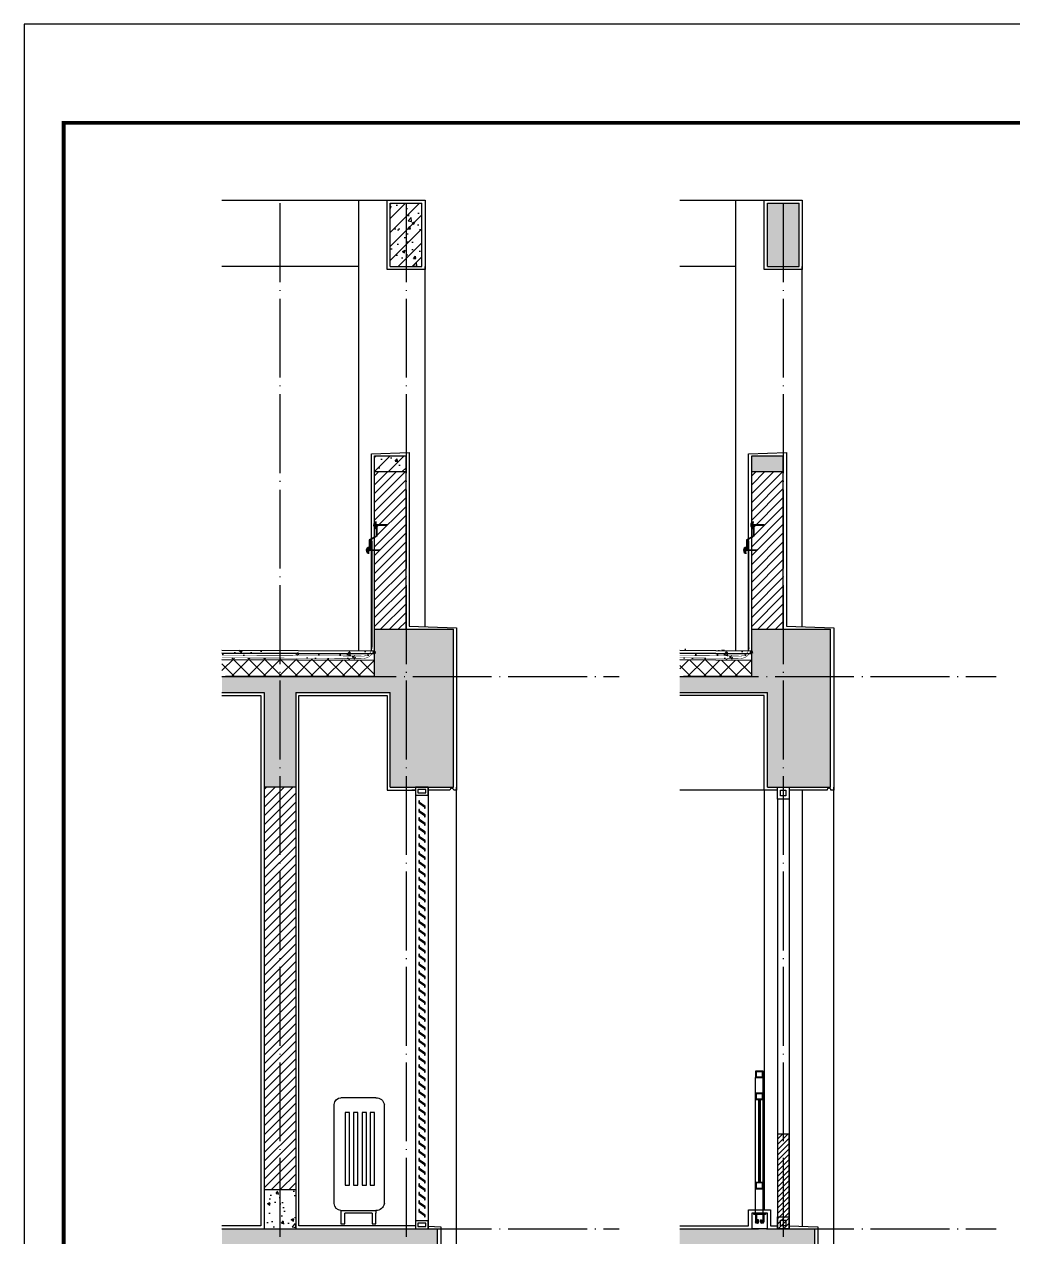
# Model space of a CAD drawing. Extents: x 5412679 to 5683609, y 301830 to 763830.
# Drawn here: x 5673109 to 5679376, y 342303 to 349988 of the extents above; entities that cross this region are included whole.
import ezdxf

# ---------------------------------------------------------------- set-up
doc = ezdxf.new("R2010")
doc.units = 0
doc.header["$LTSCALE"] = 1000
doc.header["$MEASUREMENT"] = 0
doc.linetypes.add('DASH', pattern=[0.35, 0.25, -0.1])
doc.linetypes.add('DOTE', pattern=[2.42, 2, -0.2, 0.02, -0.2])
for name, color, linetype in [('$dl$', 255, 'Continuous'), ('DOTE', 252, 'DOTE'), ('PUB_HATCH', 8, 'Continuous'), ('PUB_TITLE', 4, 'Continuous'), ('TC', 252, 'Continuous'), ('WALL', 30, 'Continuous'), ('WINDOW', 4, 'Continuous'), ('灰度', 8, 'Continuous'), ('玻璃', 155, 'Continuous'), ('空调', 21, 'Continuous')]:
    doc.layers.add(name, color=color, linetype=linetype)
pattern_1 = [(50, (-2774884.2, -2382190.26), (179.3150457, -15.6880337), [18.75, -206.25]), (355, (-2774884.2, -2382190.26), (-34.6878334, 188.0480334), [15, -165]), (100.4514, (-2774869.26, -2382191.57), (144.6273454, 172.3598855), [15.9350475, -175.285528]), (46.1842, (-2774884.2, -2382140.26), (266.810262, -41.3797536), [28.125, -309.375]), (96.6356, (-2774861.97, -2382143.7), (233.6656764, 243.529468), [23.902572, -262.92825]), (351.1842, (-2774884.2, -2382140.26), (233.665486, 243.52965), [22.5, -247.5]), (21, (-2774859.2, -2382152.76), (149.226763, -100.6547227), [18.75, -206.25]), (326, (-2774859.2, -2382152.76), (60.828833, 181.2875113), [15, -165]), (71.4514, (-2774846.77, -2382161.15), (210.055657, 80.6326242), [15.9350475, -175.285528]), (37.5, (-2774884.2, -2382190.26), (3.03996383, 83.22346346), [0, -163, 0, -167.5, 0, -165.625]), (7.5, (-2774884.2, -2382190.26), (65.7673844, 98.602928), [0, -95.5, 0, -159.25, 0, -63.125]), (327.5, (-2774939.95, -2382190.26), (133.45560904, -5.63871793), [0, -62.5, 0, -195, 0, -258.75]), (317.5, (-2774964.95, -2382190.26), (145.7965423, 25.0262456), [0, -81.25, 0, -129.5, 0, -183.75])]
pattern_2 = [(50, (-2777275.45, -2382190.26), (179.3150457, -15.6880337), [18.75, -206.25]), (355, (-2777275.45, -2382190.26), (-34.6878334, 188.0480334), [15, -165]), (100.4514, (-2777260.51, -2382191.57), (144.6273454, 172.3598855), [15.9350475, -175.285528]), (46.1842, (-2777275.45, -2382140.26), (266.810262, -41.3797536), [28.125, -309.375]), (96.6356, (-2777253.22, -2382143.7), (233.6656764, 243.529468), [23.902572, -262.92825]), (351.1842, (-2777275.45, -2382140.26), (233.665486, 243.52965), [22.5, -247.5]), (21, (-2777250.45, -2382152.76), (149.226763, -100.6547227), [18.75, -206.25]), (326, (-2777250.45, -2382152.76), (60.828833, 181.2875113), [15, -165]), (71.4514, (-2777238.02, -2382161.15), (210.055657, 80.6326242), [15.9350475, -175.285528]), (37.5, (-2777275.45, -2382190.26), (3.03996383, 83.22346346), [0, -163, 0, -167.5, 0, -165.625]), (7.5, (-2777275.45, -2382190.26), (65.7673844, 98.602928), [0, -95.5, 0, -159.25, 0, -63.125]), (327.5, (-2777331.2, -2382190.26), (133.45560904, -5.63871793), [0, -62.5, 0, -195, 0, -258.75]), (317.5, (-2777356.2, -2382190.26), (145.7965423, 25.0262456), [0, -81.25, 0, -129.5, 0, -183.75])]

# ---------------------------------------------------------------- blocks, each defined once
blk = doc.blocks.new('A$C54623EB6')
at = {"layer": '$dl$'}
h = blk.add_hatch(dxfattribs=at)
h.set_pattern_fill('ANSI32', color=256, scale=100, style=0)
h.set_pattern_definition([(45, (-3017599.79, -236901.52), (-26.5165043, 26.5165043), []), (45, (-3017582.112, -236901.52), (-26.5165043, 26.5165043), [])])
h.paths.add_polyline_path([(0, 264), (0, 224), (300, 224), (300, 264)])
h = blk.add_hatch(color=256, dxfattribs=at)
h.paths.add_polyline_path([(254, 224), (229, 224), (229, 40, -1), (199, 40), (199, 91), (174, 91), (174, 40, 1), (254, 40)])
h.paths.add_polyline_path([(71, 224), (46, 224), (46, 40, 1), (126, 40), (126, 91), (101, 91), (101, 40, -1), (71, 40)])
for p, q in [((46, 224), (46, 40)), ((71, 224), (71, 40)), ((101, 91), (101, 40)), ((126, 91), (101, 91)), ((126, 91), (126, 40)), ((174, 91), (174, 40)), ((174, 91), (199, 91)), ((199, 91), (199, 40)), ((229, 224), (229, 40)), ((254, 224), (254, 40))]:
    blk.add_line(p, q, dxfattribs=at)
blk.add_lwpolyline([(0, 264), (0, 224), (300, 224), (300, 264), (0, 264)], dxfattribs=at)
for centre, radius in [((86, 40), 40), ((86, 40), 15), ((214, 40), 40), ((214, 40), 15)]:
    blk.add_arc(centre, radius, 180, 0, dxfattribs=at)
blk = doc.blocks.new('Y3Y3Y')
at = {"layer": '$dl$'}
for p, q in [((2708166.7, 257406.7, -6.9), (2708216.7, 257406.7, -6.9)), ((2708166.7, 257366.7, -6.9), (2708216.7, 257366.7, -6.9)), ((2708166.7, 256506.7, -6.9), (2708166.7, 257366.7, -6.9)), ((2708216.7, 256506.7, -6.9), (2708216.7, 257366.7, -6.9)), ((2708186.7, 257266.7, -6.9), (2708196.7, 257266.7, -6.9)), ((2708186.7, 257226.7, -6.9), (2708186.7, 256701.5, -6.9)), ((2708191.7, 257226.7, -6.9), (2708191.7, 256701.5, -6.9)), ((2708196.7, 257226.7, -6.9), (2708196.7, 256701.5, -6.9)), ((2708196.7, 256661.5, -6.9), (2708186.7, 256661.5, -6.9))]:
    blk.add_line(p, q, dxfattribs=at)
at = {"layer": '$dl$', "elevation": -6.9}
for points in [[(2708166.7, 257366.7), (2708166.7, 257406.7), (2708216.7, 257406.7), (2708216.7, 257366.7), (2708166.7, 257366.7)], [(2708166.7, 257226.7), (2708166.7, 257266.7), (2708216.7, 257266.7), (2708216.7, 257226.7), (2708166.7, 257226.7)], [(2708166.7, 256661.5), (2708166.7, 256701.5), (2708216.7, 256701.5), (2708216.7, 256661.5), (2708166.7, 256661.5)]]:
    blk.add_lwpolyline(points, dxfattribs=at)
for points in [[(2708170.7, 257370.7), (2708170.7, 257402.7), (2708212.7, 257402.7), (2708212.7, 257370.7)], [(2708170.7, 257230.7), (2708170.7, 257262.7), (2708212.7, 257262.7), (2708212.7, 257230.7)], [(2708170.7, 256665.5), (2708170.7, 256697.5), (2708212.7, 256697.5), (2708212.7, 256665.5)]]:
    blk.add_lwpolyline(points, close=True, dxfattribs=at)
at = {"layer": '$dl$', "xscale": 0.25, "yscale": 0.25, "zscale": 0.25}
blk.add_blockref('A$C54623EB6', (2708152.5, 256440.8, -6.9), dxfattribs=at)
blk = doc.blocks.new('A$C44192530')
at = {"layer": '空调'}
for p, q in [((53.4, 800), (275, 800)), ((0, 480), (0, 756.8)), ((318.1, 480), (318.1, 756.8)), ((0, 128.5), (0, 480)), ((318.1, 128.5), (318.1, 480)), ((53.4, 85.3), (53.4, 67.3)), ((275, 85.3), (53.4, 85.3)), ((275, 85.3), (275, 67.3)), ((77.6, 67.3), (250.7, 67.3))]:
    blk.add_line(p, q, dxfattribs=at)
for points in [[(62.2, 480), (62.2, 705.6), (89, 705.6)], [(89, 705.6), (89, 480)], [(114, 480), (114, 705.6), (140.8, 705.6), (140.8, 480)], [(167.8, 480), (167.8, 705.6), (194.7, 705.6), (194.7, 480)], [(221.7, 480), (221.7, 705.6), (248.5, 705.6), (248.5, 480)], [(89, 480), (89, 245.4), (62.2, 245.4), (62.2, 480)], [(140.8, 480), (140.8, 245.4), (114, 245.4), (114, 480)], [(194.7, 480), (194.7, 245.4), (167.8, 245.4), (167.8, 480)], [(248.5, 480), (248.5, 245.4), (221.7, 245.4), (221.7, 480)], [(77.6, 67.3), (77.6, 0), (53.4, 0), (53.4, 67.3)], [(275, 67.3), (275.1, 0), (250.8, 0), (250.7, 67.3)]]:
    blk.add_lwpolyline(points, dxfattribs=at)
for centre, radius, start, end in [((52, 747.1), 52.9, 88.52093, 169.41329), ((275, 756.8), 43.2, 0, 90), ((52, 138.2), 52.9, 190.58671, 271.47907), ((275, 128.5), 43.2, 270, 0)]:
    blk.add_arc(centre, radius, start, end, dxfattribs=at)

msp = doc.modelspace()

# ---------------------------------------------------------------- hatches: boundary and pattern name
for points in [[(5675342.5, 346832.5), (5675342.5, 346793.9, -1)], [(5677733.7, 346832.5), (5677733.7, 346793.9, -1)], [(5675296.5, 346673.4), (5675296.5, 346634.8, -1)], [(5677687.8, 346673.4), (5677687.8, 346634.8, -1)]]:
    msp.add_hatch(color=256).paths.add_polyline_path(points)
h = msp.add_hatch(color=256)
h.paths.add_polyline_path([(5675360.6, 346812.7), (5675360.6, 346816.7), (5675405.6, 346816.7), (5675409.5, 346814.7), (5675405.6, 346812.7)])
h.paths.add_polyline_path([(5675342.4, 346812.7), (5675342.4, 346816.7), (5675360.6, 346816.7), (5675360.6, 346812.7)])
h = msp.add_hatch(color=256)
h.paths.add_polyline_path([(5677751.9, 346812.7), (5677751.9, 346816.7), (5677796.8, 346816.7), (5677800.8, 346814.7), (5677796.8, 346812.7)])
h.paths.add_polyline_path([(5677733.7, 346812.7), (5677733.7, 346816.7), (5677751.9, 346816.7), (5677751.9, 346812.7)])
h = msp.add_hatch(color=256)
h.paths.add_polyline_path([(5675314.7, 346653.6), (5675314.7, 346657.6), (5675359.7, 346657.6), (5675363.6, 346655.6), (5675359.7, 346653.6)])
h.paths.add_polyline_path([(5675296.5, 346653.6), (5675296.5, 346657.6), (5675314.7, 346657.6), (5675314.7, 346653.6)])
h = msp.add_hatch(color=256)
h.paths.add_polyline_path([(5677706, 346653.6), (5677706, 346657.6), (5677750.9, 346657.6), (5677754.9, 346655.6), (5677750.9, 346653.6)])
h.paths.add_polyline_path([(5677687.8, 346653.6), (5677687.8, 346657.6), (5677706, 346657.6), (5677706, 346653.6)])
at = {"linetype": 'ByBlock'}
h = msp.add_hatch(dxfattribs=at)
h.set_pattern_fill('ANSI31', color=8, scale=15, style=0)
h.set_pattern_definition([(45, (50261.5, -66510.125), (-16.83798023, 16.83798023), [])])
h.paths.add_polyline_path([(5677884, 342352.9), (5677958, 342352.9), (5677958, 342952.9), (5677884, 342952.9)])
at = {"layer": 'PUB_HATCH'}
h = msp.add_hatch(dxfattribs=at)
h.set_pattern_fill('混凝土', color=256, scale=25, style=0)
h.set_pattern_definition([(50, (56172.75, -66510.12), (179.3150457, -15.6880337), [18.75, -206.25]), (355, (56172.75, -66510.12), (-34.6878334, 188.0480334), [15, -165]), (100.4514, (56187.7, -66511.43), (144.6273454, 172.3598855), [15.9350475, -175.285528]), (46.1842, (56172.75, -66460.12), (266.810262, -41.379754), [28.125, -309.375]), (96.6356, (56194.98, -66463.57), (233.665676, 243.529468), [23.902572, -262.92825]), (351.1842, (56172.75, -66460.12), (233.665486, 243.52965), [22.5, -247.5]), (21, (56197.75, -66472.62), (149.226763, -100.6547227), [18.75, -206.25]), (326, (56197.75, -66472.62), (60.828833, 181.287511), [15, -165]), (71.4514, (56210.19, -66481.01), (210.055657, 80.632624), [15.9350475, -175.285528]), (37.5, (56172.75, -66510.125), (3.0399638, 83.22346346), [0, -163, 0, -167.5, 0, -165.625]), (7.5, (56172.75, -66510.125), (65.7673844, 98.602928), [0, -95.5, 0, -159.25, 0, -63.125]), (327.5, (56117, -66510.125), (133.45560904, -5.6387179), [0, -62.5, 0, -195, 0, -258.75]), (317.5, (56092, -66510.12), (145.7965423, 25.0262456), [0, -81.25, 0, -129.5, 0, -183.75])])
h.paths.add_polyline_path([(5674829.8, 342602.9), (5674629.8, 342602.9), (5674629.8, 342352.9), (5674829.8, 342352.9)])
h.paths.add_polyline_path([(5674829.8, 339102.9), (5674629.8, 339102.9), (5674629.8, 338852.9), (5674829.8, 338852.9)])
at = {"layer": '灰度'}
h = msp.add_hatch(dxfattribs=at)
h.set_pattern_fill('钢筋混凝土,_O', color=256, scale=25)
h.set_pattern_definition([(45, (5675542.25, 348691.875), (-44.1942, 44.1942), []), (50, (5675542.25, 348691.88), (179.315, -15.688), [18.75, -206.25]), (355, (5675542.25, 348691.88), (-34.688, 188.048), [15, -165]), (100.451, (5675557.2, 348690.57), (144.627, 172.36), [15.935, -175.286]), (46.184, (5675542.25, 348741.88), (266.81, -41.38), [28.125, -309.375]), (96.636, (5675564.48, 348738.43), (233.666, 243.53), [23.903, -262.93]), (351.184, (5675542.25, 348741.88), (233.665, 243.53), [22.5, -247.5]), (21, (5675567.25, 348729.38), (149.227, -100.655), [18.75, -206.25]), (326, (5675567.25, 348729.38), (60.829, 181.288), [15, -165]), (71.451, (5675579.69, 348720.99), (210.056, 80.633), [15.935, -175.286]), (37.5, (5675542.25, 348691.875), (3.04, 83.2235), [0, -163, 0, -167.5, 0, -165.625]), (7.5, (5675542.25, 348691.875), (65.7674, 98.603), [0, -95.5, 0, -159.25, 0, -63.125]), (327.5, (5675486.5, 348691.875), (133.4556, -5.6387), [0, -62.5, 0, -195, 0, -258.75]), (317.5, (5675461.5, 348691.88), (145.7965, 25.026), [0, -81.25, 0, -129.5, 0, -183.75])])
h.paths.add_polyline_path([(5675629.8, 348852.9), (5675429.8, 348852.9), (5675429.8, 348452.9), (5675629.8, 348452.9)])
h.paths.add_polyline_path([(5675529.8, 347252.9), (5675329.7, 347252.9), (5675329.7, 347152.9), (5675529.8, 347152.9)])
h = msp.add_hatch(dxfattribs=at)
h.set_pattern_fill('钢筋混凝土,_O', color=256, scale=25)
h.set_pattern_definition([(45, (50261.5, -66510.125), (-44.1941738, 44.1941738), []), (50, (50261.5, -66510.12), (179.3150457, -15.6880337), [18.75, -206.25]), (355, (50261.5, -66510.12), (-34.6878334, 188.0480334), [15, -165]), (100.4514, (50276.44, -66511.43), (144.6273454, 172.3598855), [15.9350475, -175.285528]), (46.1842, (50261.5, -66460.12), (266.810262, -41.379754), [28.125, -309.375]), (96.6356, (50283.73, -66463.57), (233.665676, 243.529468), [23.902572, -262.92825]), (351.1842, (50261.5, -66460.12), (233.665486, 243.52965), [22.5, -247.5]), (21, (50286.5, -66472.62), (149.226763, -100.6547227), [18.75, -206.25]), (326, (50286.5, -66472.62), (60.828833, 181.287511), [15, -165]), (71.4514, (50298.94, -66481.01), (210.055657, 80.632624), [15.9350475, -175.285528]), (37.5, (50261.5, -66510.125), (3.0399638, 83.22346346), [0, -163, 0, -167.5, 0, -165.625]), (7.5, (50261.5, -66510.125), (65.7673844, 98.602928), [0, -95.5, 0, -159.25, 0, -63.125]), (327.5, (50205.75, -66510.125), (133.45560904, -5.6387179), [0, -62.5, 0, -195, 0, -258.75]), (317.5, (50180.75, -66510.12), (145.7965423, 25.0262456), [0, -81.25, 0, -129.5, 0, -183.75])])
h.paths.add_polyline_path([(5677921, 347252.9), (5677721, 347252.9), (5677721, 347152.9), (5677921, 347152.9)])
h.paths.add_polyline_path([(5678021, 348852.9), (5677821, 348852.9), (5677821, 348452.9), (5678021, 348452.9)])
h.paths.add_polyline_path([(5677264.5, 345852.9), (5677264.5, 345752.9), (5677821, 345752.9), (5677821, 345152.9), (5678221, 345152.9), (5678221, 346152.9), (5677721, 346152.9), (5677721, 345852.9)])
h.paths.add_polyline_path([(5678121, 342352.9), (5677264.5, 342352.9), (5677264.5, 342252.9), (5677821, 342252.9), (5677821, 341652.9), (5678121, 341652.9)])
h.paths.add_polyline_path([(5678221, 338852.9), (5677264.5, 338852.9), (5677264.5, 338752.9), (5677821, 338752.9), (5677821, 338152.9), (5678221, 338152.9)])
h = msp.add_hatch(dxfattribs=at)
h.set_pattern_fill('ANSI31,_O', color=256, scale=25)
h.set_pattern_definition([(45, (47870.25, -66510.125), (-28.06330038, 28.06330038), [])])
h.paths.add_polyline_path([(5675329.7, 347152.9), (5675529.8, 347152.9), (5675529.8, 346152.9), (5675329.7, 346152.9)])
h = msp.add_hatch(dxfattribs=at)
h.set_pattern_fill('ANSI31,_O', color=256, scale=25)
h.set_pattern_definition([(45, (50261.5, -66510.125), (-28.06330038, 28.06330038), [])])
h.paths.add_polyline_path([(5677721, 347152.9), (5677921, 347152.9), (5677921, 346152.9), (5677721, 346152.9)])
h = msp.add_hatch(dxfattribs=at)
h.set_pattern_fill('钢筋混凝土,_O', color=256, scale=25)
h.set_pattern_definition([(45, (56172.75, -66510.125), (-44.1941738, 44.1941738), []), (50, (56172.75, -66510.12), (179.3150457, -15.6880337), [18.75, -206.25]), (355, (56172.75, -66510.12), (-34.6878334, 188.0480334), [15, -165]), (100.4514, (56187.7, -66511.43), (144.6273454, 172.3598855), [15.9350475, -175.285528]), (46.1842, (56172.75, -66460.12), (266.810262, -41.379754), [28.125, -309.375]), (96.6356, (56194.98, -66463.57), (233.665676, 243.529468), [23.902572, -262.92825]), (351.1842, (56172.75, -66460.12), (233.665486, 243.52965), [22.5, -247.5]), (21, (56197.75, -66472.62), (149.226763, -100.6547227), [18.75, -206.25]), (326, (56197.75, -66472.62), (60.828833, 181.287511), [15, -165]), (71.4514, (56210.19, -66481.01), (210.055657, 80.632624), [15.9350475, -175.285528]), (37.5, (56172.75, -66510.125), (3.0399638, 83.22346346), [0, -163, 0, -167.5, 0, -165.625]), (7.5, (56172.75, -66510.125), (65.7673844, 98.602928), [0, -95.5, 0, -159.25, 0, -63.125]), (327.5, (56117, -66510.125), (133.45560904, -5.6387179), [0, -62.5, 0, -195, 0, -258.75]), (317.5, (56092, -66510.12), (145.7965423, 25.0262456), [0, -81.25, 0, -129.5, 0, -183.75])])
h.paths.add_polyline_path([(5675829.8, 346152.9), (5675330.6, 346152.9), (5675330.6, 346041.5), (5675329.7, 345852.9), (5674385, 345852.9), (5674361.8, 345852.9), (5674361.8, 345752.9), (5674629.8, 345752.9), (5674629.8, 345152.9), (5674829.8, 345152.9), (5674829.8, 345752.9), (5675429.8, 345752.9), (5675429.8, 345152.9), (5675829.8, 345152.9)])
h.paths.add_polyline_path([(5675729.8, 342352.9), (5674361.8, 342352.9), (5674361.8, 342252.9), (5674629.8, 342252.9), (5674629.8, 341652.9), (5674829.8, 341652.9), (5674829.8, 342252.9), (5675429.8, 342252.9), (5675429.8, 341652.9), (5675729.8, 341652.9)])
h.paths.add_polyline_path([(5675829.8, 338852.9), (5675429.8, 338852.9), (5674361.8, 338852.9), (5674361.8, 338752.9), (5674629.8, 338752.9), (5674629.8, 338152.9), (5674829.8, 338152.9), (5674829.8, 338752.9), (5675429.8, 338752.9), (5675429.8, 338152.9), (5675829.8, 338152.9)])
h = msp.add_hatch(dxfattribs=at)
h.set_pattern_fill('混凝土', color=256, scale=25, style=0)
h.set_pattern_definition(pattern_2)
h.paths.add_polyline_path([(5674361.8, 346021), (5674361.8, 345987.1), (5675360.6, 345996.1), (5675360.6, 346016.1)])
h = msp.add_hatch(dxfattribs=at)
h.set_pattern_fill('混凝土', color=256, scale=25, style=0)
h.set_pattern_definition(pattern_2)
h.paths.add_polyline_path([(5674896.5, 346007.2), (5674896.5, 345960.3), (5675329.7, 345956.3), (5675329.7, 345996.1)])
h = msp.add_hatch(dxfattribs=at)
h.set_pattern_fill('混凝土', color=256, scale=25, style=0)
h.set_pattern_definition(pattern_1)
h.paths.add_polyline_path([(5677287.7, 346030), (5677287.7, 346010), (5677751.9, 345996.1), (5677751.9, 346016.1)])
h = msp.add_hatch(dxfattribs=at)
h.set_pattern_fill('混凝土', color=256, scale=25, style=0)
h.set_pattern_definition(pattern_1)
h.paths.add_polyline_path([(5677287.7, 346007.2), (5677287.7, 345960.3), (5677721, 345956.3), (5677721, 345996.1)])
h = msp.add_hatch(dxfattribs=at)
h.set_pattern_fill('多孔材料', color=256, scale=25, style=0)
h.set_pattern_definition([(45, (-2777225.45, -2382190.26), (-50.0000508, 50.0000508), []), (135, (-2777225.45, -2382190.26), (-50.0000508, -50.0000508), [])])
h.paths.add_polyline_path([(5674361.8, 345972.1), (5674361.8, 345852.9), (5675329.7, 345852.9), (5675329.7, 345956)])
h = msp.add_hatch(dxfattribs=at)
h.set_pattern_fill('多孔材料', color=256, scale=25, style=0)
h.set_pattern_definition([(45, (-2774834.2, -2382190.26), (-50.0000508, 50.0000508), []), (135, (-2774834.2, -2382190.26), (-50.0000508, -50.0000508), [])])
h.paths.add_polyline_path([(5677264.5, 345960.7), (5677264.5, 345852.9), (5677721, 345852.9), (5677721, 345956)])
h = msp.add_hatch(dxfattribs=at)
h.set_pattern_fill('ANSI31,_O', color=256, scale=25)
h.set_pattern_definition([(45, (56172.75, -66510.125), (-28.06330038, 28.06330038), [])])
h.paths.add_polyline_path([(5674629.8, 342602.9), (5674829.8, 342602.9), (5674829.8, 345152.9), (5674629.8, 345152.9)])
h.paths.add_polyline_path([(5674629.8, 339102.9), (5674829.8, 339102.9), (5674829.8, 341652.9), (5674629.8, 341652.9)])

# ---------------------------------------------------------------- linework, layer by layer
at = {"layer": '$dl$'}
for p, q in [((5675342.4, 346812.7), (5675342.4, 346816.7)), ((5675405.6, 346816.7), (5675409.5, 346814.7)), ((5675409.5, 346814.7), (5675405.6, 346812.7)), ((5677733.7, 346812.7), (5677733.7, 346816.7)), ((5677796.8, 346816.7), (5677800.8, 346814.7)), ((5677800.8, 346814.7), (5677796.8, 346812.7)), ((5675296.5, 346653.6), (5675296.5, 346657.6)), ((5675359.7, 346657.6), (5675363.6, 346655.6)), ((5675363.6, 346655.6), (5675359.7, 346653.6)), ((5677687.8, 346653.6), (5677687.8, 346657.6)), ((5677750.9, 346657.6), (5677754.9, 346655.6)), ((5677754.9, 346655.6), (5677750.9, 346653.6)), ((5675589.8, 345152.9), (5675589.8, 342352.9)), ((5675669.8, 345152.9), (5675669.8, 342352.9))]:
    msp.add_line(p, q, dxfattribs=at)
at = {"layer": '$dl$', "linetype": 'DASH', "ltscale": 0.1, "const_width": 3}
for points in [[(5675330.6, 346714.5), (5675330.6, 346041.5, -0.449807), (5675243.2, 345968.7), (5674361.8, 345972.1)], [(5675315.6, 346714.2), (5675315.6, 346041.5, -0.456078), (5675243.5, 345983.7), (5674361.8, 345987.1)], [(5677721.9, 346714.5), (5677721.9, 346041.5, -0.449807), (5677634.4, 345968.7), (5677264.5, 345972.1)], [(5677706.9, 346714.2), (5677706.9, 346041.5, -0.456078), (5677634.8, 345983.7), (5677264.5, 345987.1)]]:
    msp.add_lwpolyline(points, format="xyb", dxfattribs=at)
at = {"layer": '$dl$'}
for points in [[(5675669.8, 345152.9), (5675589.8, 345152.9), (5675589.8, 345101.4), (5675669.8, 345101.4)], [(5675654.8, 345137.9), (5675604.8, 345137.9), (5675604.8, 345116.4), (5675654.8, 345116.4)], [(5675669.8, 342404.4), (5675589.8, 342404.4), (5675589.8, 342352.9), (5675669.8, 342352.9)], [(5675654.8, 342389.4), (5675604.8, 342389.4), (5675604.8, 342367.9), (5675654.8, 342367.9)]]:
    msp.add_lwpolyline(points, close=True, dxfattribs=at)
at = {"linetype": 'ByBlock'}
for p, q in [((5674361.8, 348872.9), (5675429.8, 348872.9)), ((5675229.8, 346017.4), (5675229.8, 348872.9)), ((5677264.5, 348872.9), (5677821, 348872.9)), ((5677621, 346017.4), (5677621, 348872.9)), ((5675229.8, 348452.9), (5674361.8, 348452.9)), ((5675649.8, 346169.4), (5675649.8, 348452.9)), ((5677621, 348452.9), (5677264.5, 348452.9)), ((5678041, 346169.4), (5678041, 348452.9)), ((5675849.8, 338852.9), (5675849.8, 345152.9)), ((5677821, 345132.9), (5677264.5, 345132.9)), ((5677801, 345132.9), (5677801, 342472.9)), ((5678041, 345132.9), (5678041, 342369.7)), ((5678241, 338852.9), (5678241, 345152.9))]:
    msp.add_line(p, q, dxfattribs=at)
for p, q in [((5675297.1, 346650.1), (5675294.6, 346654.4)), ((5677688.4, 346650.1), (5677685.9, 346654.4))]:
    msp.add_line(p, q)
for points in [[(5675409.8, 348872.9), (5675649.8, 348872.9), (5675649.8, 348432.9), (5675409.8, 348432.9)], [(5677801, 348872.9), (5678041, 348872.9), (5678041, 348432.9), (5677801, 348432.9)], [(5677884, 342352.9), (5677958, 342352.9), (5677958, 342952.9), (5677884, 342952.9)]]:
    msp.add_lwpolyline(points, close=True, dxfattribs=at)
for points in [[(5675309.8, 346016.6), (5675309.8, 347264.9), (5675549.8, 347272.9), (5675549.8, 346172.9), (5675849.8, 346162.4), (5675849.8, 345132.9), (5675832.2, 345132.9)], [(5677701, 346016.6), (5677701, 347264.9), (5677941, 347272.9), (5677941, 346172.9), (5678241, 346162.4), (5678241, 345132.9), (5678223.5, 345132.9)], [(5674361.8, 346021), (5675329.7, 346016.4)], [(5675329.7, 345996.4), (5674361.8, 346001)], [(5677264.5, 346021), (5677721, 346016.4)], [(5677721, 345996.4), (5677264.5, 346001)], [(5674361.8, 345960.9), (5675329.7, 345956.3)], [(5677264.5, 345960.9), (5677721, 345956.3)], [(5674361.8, 345732.9), (5674609.8, 345732.9), (5674609.8, 342372.9), (5674361.8, 342372.9)], [(5675589.8, 342372.9), (5674849.8, 342372.9), (5674849.8, 345732.9), (5675409.8, 345732.9), (5675409.8, 345132.9), (5675589.8, 345132.9)], [(5677884, 345132.9), (5677801, 345132.9), (5677801, 345732.9), (5677264.5, 345732.9)], [(5675589.8, 345132.9), (5675566.8, 345132.9)], [(5675807.2, 345132.9), (5675669.8, 345132.9)], [(5675707.2, 345132.9), (5675669.8, 345132.9)], [(5678198.5, 345132.9), (5677958, 345132.9)], [(5677264.5, 342372.9), (5677701, 342372.9), (5677701, 342472.9), (5677841, 342472.9), (5677841, 342372.9), (5677884, 342372.9)], [(5675669.8, 342368.9), (5675749.8, 342365.9), (5675749.8, 341632.9), (5675728.2, 341632.9)], [(5677958, 342372.9), (5678141, 342365.9), (5678141, 341632.9), (5678119.5, 341632.9)]]:
    msp.add_lwpolyline(points, dxfattribs=at)
for points in [[(5675339.2, 346794.2), (5675339.2, 346743.9), (5675296.5, 346719.1), (5675296.5, 346655.5), (5675294.6, 346654.4)], [(5675344.2, 346812.7), (5675344.2, 346742.3), (5675301.5, 346717.5), (5675301.5, 346652.6), (5675297.1, 346650.1)], [(5675342.4, 346816.7), (5675405.6, 346816.7)], [(5675342.4, 346812.7), (5675405.6, 346812.7)], [(5677730.5, 346794.2), (5677730.5, 346743.9), (5677687.8, 346719.1), (5677687.8, 346655.5), (5677685.9, 346654.4)], [(5677735.5, 346812.7), (5677735.5, 346742.3), (5677692.8, 346717.5), (5677692.8, 346652.6), (5677688.4, 346650.1)], [(5677733.7, 346816.7), (5677796.8, 346816.7)], [(5677733.7, 346812.7), (5677796.8, 346812.7)], [(5675296.5, 346657.6), (5675359.7, 346657.6)], [(5675296.5, 346653.6), (5675359.7, 346653.6)], [(5677687.8, 346657.6), (5677750.9, 346657.6)], [(5677687.8, 346653.6), (5677750.9, 346653.6)]]:
    msp.add_lwpolyline(points)
at = {"ltscale": 0.5}
for points in [[(5677884, 345152.9), (5677958, 345152.9), (5677958, 345076.9), (5677884, 345076.9)], [(5677904, 345132.9), (5677938, 345132.9), (5677938, 345096.9), (5677904, 345096.9)], [(5677884, 342428.9), (5677958, 342428.9), (5677958, 342352.9), (5677884, 342352.9)], [(5677904, 342408.9), (5677938, 342408.9), (5677938, 342372.9), (5677904, 342372.9)]]:
    msp.add_lwpolyline(points, close=True, dxfattribs=at)
for centre in [(5675342.5, 346813.2), (5677733.7, 346813.2), (5675296.5, 346654.1), (5677687.8, 346654.1)]:
    msp.add_arc(centre, 19.3, 90, 270)
at = {"linetype": 'ByBlock'}
for centre in [(5675819.8, 345132.9), (5678211, 345132.9)]:
    msp.add_arc(centre, 12.5, 0, 180, dxfattribs=at)
at = {"layer": 'DOTE', "ltscale": 0.25}
for p, q in [((5674729.8, 348852.9), (5674729.8, 334286.5)), ((5675529.8, 348852.9), (5675529.8, 334286.5)), ((5677921, 348852.9), (5677921, 334286.5)), ((5674361.8, 345852.9), (5676879.8, 345852.9)), ((5677264.5, 345852.9), (5679271, 345852.9)), ((5674361.8, 342352.9), (5676879.8, 342352.9)), ((5677264.5, 342352.9), (5679271, 342352.9))]:
    msp.add_line(p, q, dxfattribs=at)
at = {"layer": 'PUB_TITLE', "linetype": 'ByBlock'}
msp.add_lwpolyline([(5673109, 349987.8), (5673109, 331412.8), (5683609, 331412.8), (5683609, 349987.8)], close=True, dxfattribs=at)
at = {"layer": 'PUB_TITLE', "linetype": 'ByBlock', "const_width": 25}
msp.add_lwpolyline([(5673359, 349362.8), (5673359, 331662.8), (5683359, 331662.8), (5683359, 349362.8)], close=True, dxfattribs=at)
at = {"layer": 'WALL', "linetype": 'ByBlock'}
for p, q in [((5675429.8, 348852.9), (5675629.8, 348852.9)), ((5675429.8, 348452.9), (5675429.8, 348852.9)), ((5675629.8, 348452.9), (5675629.8, 348852.9)), ((5677821, 348852.9), (5678021, 348852.9)), ((5677821, 348452.9), (5677821, 348852.9)), ((5678021, 348452.9), (5678021, 348852.9)), ((5675429.8, 348452.9), (5675629.8, 348452.9)), ((5677821, 348452.9), (5678021, 348452.9)), ((5675329.7, 345852.9), (5675329.7, 347252.9)), ((5675329.7, 347252.9), (5675529.8, 347252.9)), ((5675529.8, 346152.9), (5675529.8, 347252.9)), ((5677721, 345852.9), (5677721, 347252.9)), ((5677721, 347252.9), (5677921, 347252.9)), ((5677921, 346152.9), (5677921, 347252.9)), ((5675329.7, 347152.9), (5675529.8, 347152.9)), ((5677721, 347152.9), (5677921, 347152.9)), ((5675329.7, 346152.9), (5675829.8, 346152.9)), ((5675829.8, 345152.9), (5675829.8, 346152.9)), ((5677721, 346152.9), (5678221, 346152.9)), ((5678221, 345152.9), (5678221, 346152.9)), ((5674361.8, 345852.9), (5675329.7, 345852.9)), ((5677264.5, 345852.9), (5677721, 345852.9)), ((5674361.8, 345752.9), (5674629.8, 345752.9)), ((5674629.8, 345752.9), (5674629.8, 342352.9)), ((5674829.8, 345752.9), (5675429.8, 345752.9)), ((5674829.8, 345752.9), (5674829.8, 342352.9)), ((5675429.8, 345152.9), (5675429.8, 345752.9)), ((5677264.5, 345752.9), (5677821, 345752.9)), ((5677821, 345152.9), (5677821, 345752.9)), ((5674829.8, 345152.9), (5674629.8, 345152.9)), ((5675429.8, 345152.9), (5675829.8, 345152.9)), ((5677821, 345152.9), (5678221, 345152.9)), ((5674629.8, 342602.9), (5674829.8, 342602.9)), ((5677821, 342452.9), (5677721, 342452.9)), ((5677721, 342452.9), (5677721, 342352.9)), ((5677821, 342352.9), (5677821, 342452.9)), ((5674361.8, 342352.9), (5675729.8, 342352.9)), ((5675729.8, 341652.9), (5675729.8, 342352.9)), ((5677264.5, 342352.9), (5677721, 342352.9)), ((5677821, 342352.9), (5677721, 342352.9)), ((5677821, 342352.9), (5678121, 342352.9)), ((5678121, 341652.9), (5678121, 342352.9))]:
    msp.add_line(p, q, dxfattribs=at)
at = {"layer": 'WALL', "color": 0}
for p, q in [((5674361.8, 346021), (5675329.7, 346016.4)), ((5674361.8, 346001), (5675329.7, 345996.4)), ((5677264.5, 346021), (5677721, 346016.4)), ((5677264.5, 346001), (5677721, 345996.4)), ((5674361.8, 345960.9), (5675329.7, 345956.3)), ((5677264.5, 345960.9), (5677721, 345956.3))]:
    msp.add_line(p, q, dxfattribs=at)
at = {"layer": 'WALL', "linetype": 'ByBlock'}
for points in [[(5675329.7, 345852.9), (5675329.7, 345852.9), (5675329.7, 345852.9), (5674385, 345852.9)], [(5674385, 345852.9), (5675329.7, 345852.9)], [(5677721, 345852.9), (5677721, 345852.9), (5677721, 345852.9), (5677287.7, 345852.9)], [(5677287.7, 345852.9), (5677721, 345852.9)]]:
    msp.add_lwpolyline(points, dxfattribs=at)
at = {"layer": 'WINDOW'}
for points in [[(5675610.5, 345065.7), (5675610.5, 345052.1), (5675646.1, 345027.7), (5675646.1, 345018.8), (5675649.9, 345018.8), (5675649.9, 345030), (5675614.2, 345054.4), (5675614.2, 345065.7), (5675610.5, 345065.7)], [(5675610.5, 345011.7), (5675610.5, 344998.2), (5675646.1, 344973.8), (5675646.1, 344964.8), (5675649.9, 344964.8), (5675649.9, 344976.1), (5675614.2, 345000.5), (5675614.2, 345011.7), (5675610.5, 345011.7)], [(5675610.5, 344957.8), (5675610.5, 344944.2), (5675646.1, 344919.8), (5675646.1, 344910.9), (5675649.9, 344910.9), (5675649.9, 344922.1), (5675614.2, 344946.5), (5675614.2, 344957.8), (5675610.5, 344957.8)], [(5675610.5, 344903.8), (5675610.5, 344890.3), (5675646.1, 344865.9), (5675646.1, 344856.9), (5675649.9, 344856.9), (5675649.9, 344868.2), (5675614.2, 344892.6), (5675614.2, 344903.8), (5675610.5, 344903.8)], [(5675610.5, 344849.9), (5675610.5, 344836.3), (5675646.1, 344811.9), (5675646.1, 344803), (5675649.9, 344803), (5675649.9, 344814.2), (5675614.2, 344838.6), (5675614.2, 344849.9), (5675610.5, 344849.9)], [(5675610.5, 344795.9), (5675610.5, 344782.4), (5675646.1, 344758), (5675646.1, 344749), (5675649.9, 344749), (5675649.9, 344760.3), (5675614.2, 344784.7), (5675614.2, 344795.9), (5675610.5, 344795.9)], [(5675610.5, 344742), (5675610.5, 344728.4), (5675646.1, 344704), (5675646.1, 344695.1), (5675649.9, 344695.1), (5675649.9, 344706.3), (5675614.2, 344730.7), (5675614.2, 344742), (5675610.5, 344742)], [(5675610.5, 344688), (5675610.5, 344674.5), (5675646.1, 344650.1), (5675646.1, 344641.1), (5675649.9, 344641.1), (5675649.9, 344652.4), (5675614.2, 344676.8), (5675614.2, 344688), (5675610.5, 344688)], [(5675610.5, 344634.1), (5675610.5, 344620.5), (5675646.1, 344596.1), (5675646.1, 344587.2), (5675649.9, 344587.2), (5675649.9, 344598.4), (5675614.2, 344622.8), (5675614.2, 344634.1), (5675610.5, 344634.1)], [(5675610.5, 344580.1), (5675610.5, 344566.6), (5675646.1, 344542.2), (5675646.1, 344533.2), (5675649.9, 344533.2), (5675649.9, 344544.5), (5675614.2, 344568.9), (5675614.2, 344580.1), (5675610.5, 344580.1)], [(5675610.5, 344526.2), (5675610.5, 344512.6), (5675646.1, 344488.2), (5675646.1, 344479.3), (5675649.9, 344479.3), (5675649.9, 344490.5), (5675614.2, 344514.9), (5675614.2, 344526.2), (5675610.5, 344526.2)], [(5675610.5, 344472.2), (5675610.5, 344458.7), (5675646.1, 344434.3), (5675646.1, 344425.3), (5675649.9, 344425.3), (5675649.9, 344436.6), (5675614.2, 344461), (5675614.2, 344472.2), (5675610.5, 344472.2)], [(5675610.5, 344418.3), (5675610.5, 344404.7), (5675646.1, 344380.3), (5675646.1, 344371.4), (5675649.9, 344371.4), (5675649.9, 344382.6), (5675614.2, 344407), (5675614.2, 344418.3), (5675610.5, 344418.3)], [(5675610.5, 344364.3), (5675610.5, 344350.8), (5675646.1, 344326.4), (5675646.1, 344317.4), (5675649.9, 344317.4), (5675649.9, 344328.7), (5675614.2, 344353.1), (5675614.2, 344364.3), (5675610.5, 344364.3)], [(5675610.5, 344310.4), (5675610.5, 344296.8), (5675646.1, 344272.4), (5675646.1, 344263.5), (5675649.9, 344263.5), (5675649.9, 344274.7), (5675614.2, 344299.1), (5675614.2, 344310.4), (5675610.5, 344310.4)], [(5675610.5, 344256.4), (5675610.5, 344242.9), (5675646.1, 344218.5), (5675646.1, 344209.5), (5675649.9, 344209.5), (5675649.9, 344220.8), (5675614.2, 344245.2), (5675614.2, 344256.4), (5675610.5, 344256.4)], [(5675610.5, 344202.5), (5675610.5, 344188.9), (5675646.1, 344164.5), (5675646.1, 344155.6), (5675649.9, 344155.6), (5675649.9, 344166.8), (5675614.2, 344191.2), (5675614.2, 344202.5), (5675610.5, 344202.5)], [(5675610.5, 344148.5), (5675610.5, 344135), (5675646.1, 344110.6), (5675646.1, 344101.6), (5675649.9, 344101.6), (5675649.9, 344112.9), (5675614.2, 344137.3), (5675614.2, 344148.5), (5675610.5, 344148.5)], [(5675610.5, 344094.6), (5675610.5, 344081), (5675646.1, 344056.6), (5675646.1, 344047.7), (5675649.9, 344047.7), (5675649.9, 344058.9), (5675614.2, 344083.3), (5675614.2, 344094.6), (5675610.5, 344094.6)], [(5675610.5, 344040.6), (5675610.5, 344027.1), (5675646.1, 344002.7), (5675646.1, 343993.7), (5675649.9, 343993.7), (5675649.9, 344005), (5675614.2, 344029.4), (5675614.2, 344040.6), (5675610.5, 344040.6)], [(5675610.5, 343986.7), (5675610.5, 343973.1), (5675646.1, 343948.7), (5675646.1, 343939.8), (5675649.9, 343939.8), (5675649.9, 343951), (5675614.2, 343975.4), (5675614.2, 343986.7), (5675610.5, 343986.7)], [(5675610.5, 343932.7), (5675610.5, 343919.2), (5675646.1, 343894.8), (5675646.1, 343885.8), (5675649.9, 343885.8), (5675649.9, 343897.1), (5675614.2, 343921.5), (5675614.2, 343932.7), (5675610.5, 343932.7)], [(5675610.5, 343878.8), (5675610.5, 343865.2), (5675646.1, 343840.8), (5675646.1, 343831.9), (5675649.9, 343831.9), (5675649.9, 343843.1), (5675614.2, 343867.5), (5675614.2, 343878.8), (5675610.5, 343878.8)], [(5675610.5, 343824.8), (5675610.5, 343811.3), (5675646.1, 343786.9), (5675646.1, 343777.9), (5675649.9, 343777.9), (5675649.9, 343789.2), (5675614.2, 343813.6), (5675614.2, 343824.8), (5675610.5, 343824.8)], [(5675610.5, 343770.9), (5675610.5, 343757.3), (5675646.1, 343732.9), (5675646.1, 343724), (5675649.9, 343724), (5675649.9, 343735.2), (5675614.2, 343759.6), (5675614.2, 343770.9), (5675610.5, 343770.9)], [(5675610.5, 343716.9), (5675610.5, 343703.4), (5675646.1, 343679), (5675646.1, 343670), (5675649.9, 343670), (5675649.9, 343681.3), (5675614.2, 343705.7), (5675614.2, 343716.9), (5675610.5, 343716.9)], [(5675610.5, 343663), (5675610.5, 343649.4), (5675646.1, 343625), (5675646.1, 343616.1), (5675649.9, 343616.1), (5675649.9, 343627.3), (5675614.2, 343651.7), (5675614.2, 343663), (5675610.5, 343663)], [(5675610.5, 343609), (5675610.5, 343595.5), (5675646.1, 343571.1), (5675646.1, 343562.1), (5675649.9, 343562.1), (5675649.9, 343573.4), (5675614.2, 343597.8), (5675614.2, 343609), (5675610.5, 343609)], [(5675610.5, 343555.1), (5675610.5, 343541.5), (5675646.1, 343517.1), (5675646.1, 343508.2), (5675649.9, 343508.2), (5675649.9, 343519.4), (5675614.2, 343543.8), (5675614.2, 343555.1), (5675610.5, 343555.1)], [(5675610.5, 343501.1), (5675610.5, 343487.6), (5675646.1, 343463.2), (5675646.1, 343454.2), (5675649.9, 343454.2), (5675649.9, 343465.5), (5675614.2, 343489.9), (5675614.2, 343501.1), (5675610.5, 343501.1)], [(5675610.5, 343447.2), (5675610.5, 343433.6), (5675646.1, 343409.2), (5675646.1, 343400.3), (5675649.9, 343400.3), (5675649.9, 343411.5), (5675614.2, 343435.9), (5675614.2, 343447.2), (5675610.5, 343447.2)], [(5675610.5, 343393.2), (5675610.5, 343379.7), (5675646.1, 343355.3), (5675646.1, 343346.3), (5675649.9, 343346.3), (5675649.9, 343357.6), (5675614.2, 343382), (5675614.2, 343393.2), (5675610.5, 343393.2)], [(5675610.5, 343339.3), (5675610.5, 343325.7), (5675646.1, 343301.3), (5675646.1, 343292.4), (5675649.9, 343292.4), (5675649.9, 343303.6), (5675614.2, 343328), (5675614.2, 343339.3), (5675610.5, 343339.3)], [(5675610.5, 343285.3), (5675610.5, 343271.8), (5675646.1, 343247.4), (5675646.1, 343238.4), (5675649.9, 343238.4), (5675649.9, 343249.7), (5675614.2, 343274.1), (5675614.2, 343285.3), (5675610.5, 343285.3)], [(5675610.5, 343231.4), (5675610.5, 343217.8), (5675646.1, 343193.4), (5675646.1, 343184.5), (5675649.9, 343184.5), (5675649.9, 343195.7), (5675614.2, 343220.1), (5675614.2, 343231.4), (5675610.5, 343231.4)], [(5675610.5, 343177.4), (5675610.5, 343163.9), (5675646.1, 343139.5), (5675646.1, 343130.5), (5675649.9, 343130.5), (5675649.9, 343141.8), (5675614.2, 343166.2), (5675614.2, 343177.4), (5675610.5, 343177.4)], [(5675610.5, 343123.5), (5675610.5, 343109.9), (5675646.1, 343085.5), (5675646.1, 343076.6), (5675649.9, 343076.6), (5675649.9, 343087.8), (5675614.2, 343112.2), (5675614.2, 343123.5), (5675610.5, 343123.5)], [(5675610.5, 343069.5), (5675610.5, 343056), (5675646.1, 343031.6), (5675646.1, 343022.6), (5675649.9, 343022.6), (5675649.9, 343033.9), (5675614.2, 343058.3), (5675614.2, 343069.5), (5675610.5, 343069.5)], [(5675610.5, 343015.6), (5675610.5, 343002), (5675646.1, 342977.6), (5675646.1, 342968.7), (5675649.9, 342968.7), (5675649.9, 342979.9), (5675614.2, 343004.3), (5675614.2, 343015.6), (5675610.5, 343015.6)], [(5675610.5, 342961.6), (5675610.5, 342948.1), (5675646.1, 342923.7), (5675646.1, 342914.7), (5675649.9, 342914.7), (5675649.9, 342926), (5675614.2, 342950.4), (5675614.2, 342961.6), (5675610.5, 342961.6)], [(5675610.5, 342907.7), (5675610.5, 342894.1), (5675646.1, 342869.7), (5675646.1, 342860.8), (5675649.9, 342860.8), (5675649.9, 342872), (5675614.2, 342896.4), (5675614.2, 342907.7), (5675610.5, 342907.7)], [(5675610.5, 342853.7), (5675610.5, 342840.2), (5675646.1, 342815.8), (5675646.1, 342806.8), (5675649.9, 342806.8), (5675649.9, 342818.1), (5675614.2, 342842.5), (5675614.2, 342853.7), (5675610.5, 342853.7)], [(5675610.5, 342799.8), (5675610.5, 342786.2), (5675646.1, 342761.8), (5675646.1, 342752.9), (5675649.9, 342752.9), (5675649.9, 342764.1), (5675614.2, 342788.5), (5675614.2, 342799.8), (5675610.5, 342799.8)], [(5675610.5, 342745.8), (5675610.5, 342732.2), (5675646.1, 342707.9), (5675646.1, 342698.9), (5675649.9, 342698.9), (5675649.9, 342710.2), (5675614.2, 342734.6), (5675614.2, 342745.8), (5675610.5, 342745.8)], [(5675610.5, 342691.9), (5675610.5, 342678.3), (5675646.1, 342653.9), (5675646.1, 342645), (5675649.9, 342645), (5675649.9, 342656.2), (5675614.2, 342680.6), (5675614.2, 342691.9), (5675610.5, 342691.9)], [(5675610.5, 342637.9), (5675610.5, 342624.3), (5675646.1, 342600), (5675646.1, 342591), (5675649.9, 342591), (5675649.9, 342602.3), (5675614.2, 342626.7), (5675614.2, 342637.9), (5675610.5, 342637.9)], [(5675610.5, 342584), (5675610.5, 342570.4), (5675646.1, 342546), (5675646.1, 342537.1), (5675649.9, 342537.1), (5675649.9, 342548.3), (5675614.2, 342572.7), (5675614.2, 342584), (5675610.5, 342584)], [(5675610.5, 342530), (5675610.5, 342516.4), (5675646.1, 342492.1), (5675646.1, 342483.1), (5675649.9, 342483.1), (5675649.9, 342494.4), (5675614.2, 342518.8), (5675614.2, 342530), (5675610.5, 342530)], [(5675610.5, 342476.1), (5675610.5, 342462.5), (5675646.1, 342438.1), (5675646.1, 342429.2), (5675649.9, 342429.2), (5675649.9, 342440.4), (5675614.2, 342464.8), (5675614.2, 342476.1), (5675610.5, 342476.1)]]:
    msp.add_lwpolyline(points, dxfattribs=at)
at = {"layer": '玻璃'}
for p, q in [((5677884, 345076.9), (5677884, 342428.9)), ((5677958, 345076.9), (5677958, 342428.9))]:
    msp.add_line(p, q, dxfattribs=at)

# ---------------------------------------------------------------- block references
at = {"layer": 'TC', "ltscale": 0.5, "xscale": -1}
msp.add_blockref('A$C44192530', (5675392.1, 342384.1), dxfattribs=at)
at = {"layer": '灰度', "linetype": 'ByBlock', "extrusion": (0, 0, -1), "zscale": -1}
msp.add_blockref('Y3Y3Y', (-8385961, 85946.1, -6.9), dxfattribs=at)

doc.saveas('drawing.dxf')
